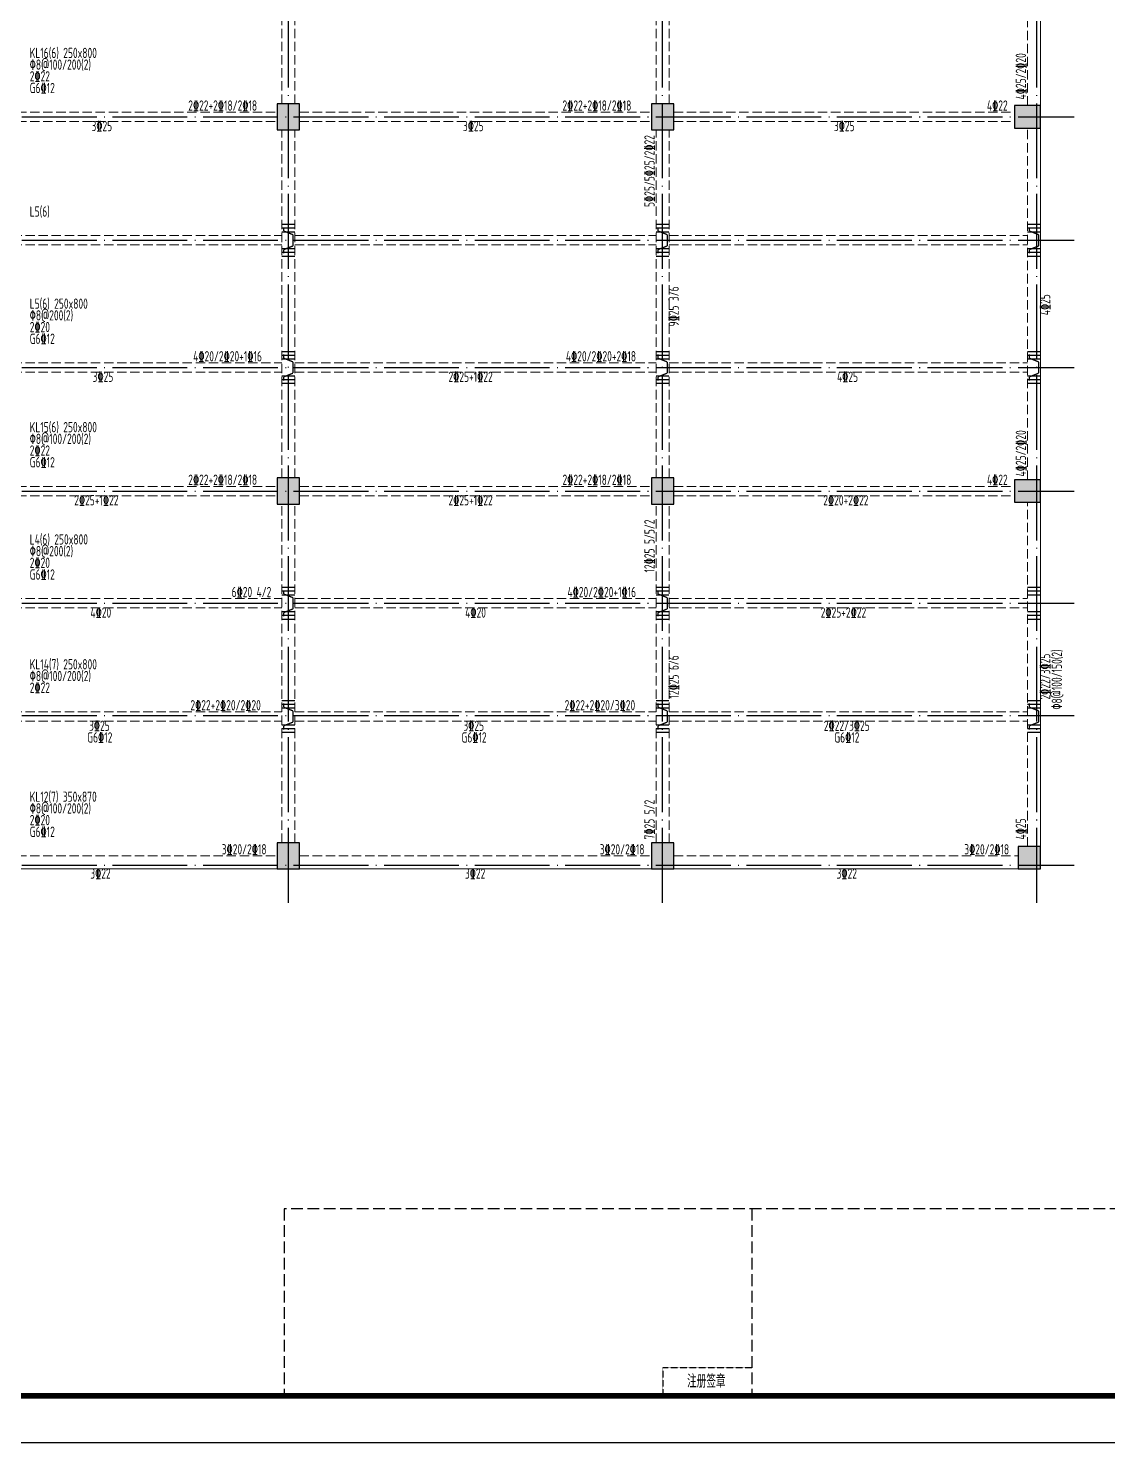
# Model space of a CAD drawing. Extents: x -2331248 to -1198620, y -977263 to -545844.
# Drawn here: x -1777749 to -1748906, y -855128 to -817331 of the extents above; entities that cross this region are included whole.
import ezdxf

# ---------------------------------------------------------------- set-up
doc = ezdxf.new("R2010")
doc.units = 0
doc.header["$LTSCALE"] = 1000
doc.header["$MEASUREMENT"] = 0
for name, pattern in [('DASH', [0.35, 0.25, -0.1]), ('DOTE', [2.42, 2, -0.2, 0.02, -0.2]), ('线型3', [500, 300, -200])]:
    doc.linetypes.add(name, pattern=pattern)
doc.layers.get('0').update_dxf_attribs({"linetype": 'CONTINUOUS'})
for name, color, linetype in [('DOTE', 1, 'DOTE'), ('PUB_TITLE', 4, 'CONTINUOUS'), ('S_BEAMDIMMASS', 2, 'CONTINUOUS'), ('t图框', 222, 'CONTINUOUS'), ('柱涂实', 54, 'CONTINUOUS')]:
    doc.layers.add(name, color=color, linetype=linetype)
for name, color, linetype, lineweight in [('S_Beam', 4, 'CONTINUOUS', 18), ('S_BeamDash', 134, '线型3', 18), ('S_BeamDimLocal', 7, 'CONTINUOUS', 25), ('S_BeamDimLocalVer', 7, 'CONTINUOUS', 25), ('S_Cl', 2, 'CONTINUOUS', 9), ('S_SubBeamHanger', 1, 'CONTINUOUS', 40), ('S_SubBeamHoop', 1, 'CONTINUOUS', 40)]:
    doc.layers.add(name, color=color, linetype=linetype, lineweight=lineweight)
doc.styles.add('TSSD_REIN', font='Tssdeng.shx', dxfattribs={"width": 0.7, "bigfont": 'hztxt.shx'})
doc.styles.add('房间名称', font='SIMPLEX', dxfattribs={"width": 0.7, "bigfont": '0HZTXT'})

# ---------------------------------------------------------------- blocks, each defined once
blk = doc.blocks.new('ASDDA')
at = {"layer": 't图框', "linetype": 'DASH'}
for p, q in [((-295866, 3065618), (-315866, 3065618)), ((-315866, 3065618), (-315866, 3061618)), ((-305866, 3065618), (-305866, 3061618))]:
    blk.add_line(p, q, dxfattribs=at)
at = {"layer": 't图框', "linetype": 'DASH', "ltscale": 0.01}
for p, q in [((-307773, 3062218), (-307773, 3061618)), ((-305866, 3062218), (-307773, 3062218))]:
    blk.add_line(p, q, dxfattribs=at)
at = {"layer": 't图框'}
blk.add_line((-315866, 3061618), (-273366, 3061618), dxfattribs=at)
at = {"style": '房间名称', "width": 0.7}
blk.add_text('注册签章', height=280, dxfattribs=at).set_placement((-307254, 3061794))

msp = doc.modelspace()

# ---------------------------------------------------------------- hatches: boundary and pattern name
at = {"layer": '柱涂实'}
for points in [[(-1770500, -820047.1), (-1770500, -819347.1), (-1771100, -819347.1), (-1771100, -820047.1)], [(-1760500, -820047.1), (-1760500, -819347.1), (-1761100, -819347.1), (-1761100, -820047.1)], [(-1750700, -819997.1), (-1750700, -819397.1), (-1751400, -819397.1), (-1751400, -819997.1)], [(-1770500, -830047.1), (-1770500, -829347.1), (-1771100, -829347.1), (-1771100, -830047.1)], [(-1760500, -830047.1), (-1760500, -829347.1), (-1761100, -829347.1), (-1761100, -830047.1)], [(-1750700, -829997.1), (-1750700, -829397.1), (-1751400, -829397.1), (-1751400, -829997.1)], [(-1770500, -839797.1), (-1770500, -839097.1), (-1771100, -839097.1), (-1771100, -839797.1)], [(-1760500, -839797.1), (-1760500, -839097.1), (-1761100, -839097.1), (-1761100, -839797.1)], [(-1750700, -839797.1), (-1750700, -839197.1), (-1751300, -839197.1), (-1751300, -839797.1)]]:
    msp.add_hatch(color=256, dxfattribs=at).paths.add_polyline_path(points)

# ---------------------------------------------------------------- linework, layer by layer
at = {"layer": 'DOTE'}
for p, q in [((-1770800, -840697.1), (-1770800, -788697.1)), ((-1760800, -840697.1), (-1760800, -788697.1)), ((-1750800, -840697.1), (-1750800, -788697.1)), ((-1811800, -819697.1), (-1749800, -819697.1)), ((-1811800, -822997.1), (-1749800, -822997.1)), ((-1811800, -826397.1), (-1749800, -826397.1)), ((-1811800, -829697.1), (-1749800, -829697.1)), ((-1811800, -832697.1), (-1749800, -832697.1)), ((-1811800, -835697.1), (-1749800, -835697.1)), ((-1811800, -839697.1), (-1749800, -839697.1))]:
    msp.add_line(p, q, dxfattribs=at)
at = {"layer": 'PUB_TITLE'}
msp.add_lwpolyline([(-1821659.5, -855128), (-1821659.5, -780878), (-1716534.5, -780878), (-1716534.5, -855128)], close=True, dxfattribs=at)
at = {"layer": 'PUB_TITLE', "const_width": 150}
msp.add_lwpolyline([(-1818534.5, -782128), (-1717784.5, -782128), (-1717784.5, -853878), (-1818534.5, -853878)], close=True, dxfattribs=at)
at = {"layer": 'S_Beam', "ltscale": 1}
for p, q in [((-1750700, -819397.1), (-1750700, -809997.1)), ((-1750700, -829397.1), (-1750700, -819997.1)), ((-1750700, -839197.1), (-1750700, -829997.1)), ((-1780500, -839797.1), (-1771100, -839797.1)), ((-1770500, -839797.1), (-1761100, -839797.1)), ((-1760500, -839797.1), (-1751300, -839797.1))]:
    msp.add_line(p, q, dxfattribs=at)
at = {"layer": 'S_BeamDash', "linetype": 'DASH', "ltscale": 1}
for p, q in [((-1770975, -819347.1), (-1770975, -810047.1)), ((-1770625, -819347.1), (-1770625, -810047.1)), ((-1760975, -819347.1), (-1760975, -810047.1)), ((-1760625, -819347.1), (-1760625, -810047.1)), ((-1751050, -819397.1), (-1751050, -809997.1)), ((-1780500, -819572.1), (-1771100, -819572.1)), ((-1770500, -819572.1), (-1761100, -819572.1)), ((-1760500, -819572.1), (-1751400, -819572.1)), ((-1780500, -819822.1), (-1771100, -819822.1)), ((-1770975, -829347.1), (-1770975, -820047.1)), ((-1770625, -829347.1), (-1770625, -820047.1)), ((-1770500, -819822.1), (-1761100, -819822.1)), ((-1760975, -829347.1), (-1760975, -820047.1)), ((-1760625, -829347.1), (-1760625, -820047.1)), ((-1760500, -819822.1), (-1751400, -819822.1)), ((-1751050, -829397.1), (-1751050, -819997.1)), ((-1780625, -822872.1), (-1770975, -822872.1)), ((-1780625, -823122.1), (-1770975, -823122.1)), ((-1770625, -822872.1), (-1760975, -822872.1)), ((-1770625, -823122.1), (-1760975, -823122.1)), ((-1760625, -822872.1), (-1751050, -822872.1)), ((-1760625, -823122.1), (-1751050, -823122.1)), ((-1780625, -826272.1), (-1770975, -826272.1)), ((-1780625, -826522.1), (-1770975, -826522.1)), ((-1770625, -826272.1), (-1760975, -826272.1)), ((-1770625, -826522.1), (-1760975, -826522.1)), ((-1760625, -826272.1), (-1751050, -826272.1)), ((-1760625, -826522.1), (-1751050, -826522.1)), ((-1780500, -829572.1), (-1771100, -829572.1)), ((-1770500, -829572.1), (-1761100, -829572.1)), ((-1760500, -829572.1), (-1751400, -829572.1)), ((-1780500, -829822.1), (-1771100, -829822.1)), ((-1770500, -829822.1), (-1761100, -829822.1)), ((-1760500, -829822.1), (-1751400, -829822.1)), ((-1751050, -839197.1), (-1751050, -829997.1)), ((-1770975, -839097.1), (-1770975, -830047.1)), ((-1770625, -839097.1), (-1770625, -830047.1)), ((-1760975, -839097.1), (-1760975, -830047.1)), ((-1760625, -839097.1), (-1760625, -830047.1)), ((-1780625, -832572.1), (-1770975, -832572.1)), ((-1770625, -832572.1), (-1760975, -832572.1)), ((-1760625, -832572.1), (-1751050, -832572.1)), ((-1780625, -832822.1), (-1770975, -832822.1)), ((-1770625, -832822.1), (-1760975, -832822.1)), ((-1760625, -832822.1), (-1751050, -832822.1)), ((-1780625, -835597.1), (-1770975, -835597.1)), ((-1770625, -835597.1), (-1760975, -835597.1)), ((-1760625, -835597.1), (-1751050, -835597.1)), ((-1780625, -835847.1), (-1770975, -835847.1)), ((-1770625, -835847.1), (-1760975, -835847.1)), ((-1760625, -835847.1), (-1751050, -835847.1)), ((-1780500, -839447.1), (-1771100, -839447.1)), ((-1770500, -839447.1), (-1761100, -839447.1)), ((-1760500, -839447.1), (-1751300, -839447.1))]:
    msp.add_line(p, q, dxfattribs=at)
at = {"layer": 'S_Cl', "ltscale": 1}
for points in [[(-1770500, -820047.1), (-1770500, -819347.1), (-1771100, -819347.1), (-1771100, -820047.1)], [(-1760500, -820047.1), (-1760500, -819347.1), (-1761100, -819347.1), (-1761100, -820047.1)], [(-1750700, -819997.1), (-1750700, -819397.1), (-1751400, -819397.1), (-1751400, -819997.1)], [(-1770500, -830047.1), (-1770500, -829347.1), (-1771100, -829347.1), (-1771100, -830047.1)], [(-1760500, -830047.1), (-1760500, -829347.1), (-1761100, -829347.1), (-1761100, -830047.1)], [(-1750700, -829997.1), (-1750700, -829397.1), (-1751400, -829397.1), (-1751400, -829997.1)], [(-1770500, -839797.1), (-1770500, -839097.1), (-1771100, -839097.1), (-1771100, -839797.1)], [(-1760500, -839797.1), (-1760500, -839097.1), (-1761100, -839097.1), (-1761100, -839797.1)], [(-1750700, -839797.1), (-1750700, -839197.1), (-1751300, -839197.1), (-1751300, -839797.1)]]:
    msp.add_lwpolyline(points, close=True, dxfattribs=at)
at = {"layer": 'S_SubBeamHanger', "linetype": 'Continuous', "ltscale": 1, "const_width": 35}
for points in [[(-1770925, -822747.1), (-1770925, -822647.1)], [(-1770675, -822847.1), (-1770925, -822747.1)], [(-1770675, -823147.1), (-1770675, -822847.1)], [(-1760925, -822747.1), (-1760925, -822647.1)], [(-1760675, -822847.1), (-1760925, -822747.1)], [(-1760675, -823147.1), (-1760675, -822847.1)], [(-1751000, -822747.1), (-1751000, -822647.1)], [(-1750750, -822847.1), (-1751000, -822747.1)], [(-1750750, -823147.1), (-1750750, -822847.1)], [(-1770925, -823247.1), (-1770675, -823147.1)], [(-1760925, -823247.1), (-1760675, -823147.1)], [(-1751000, -823247.1), (-1750750, -823147.1)], [(-1770925, -823347.1), (-1770925, -823247.1)], [(-1760925, -823347.1), (-1760925, -823247.1)], [(-1751000, -823347.1), (-1751000, -823247.1)], [(-1770925, -826147.1), (-1770925, -826047.1)], [(-1770675, -826247.1), (-1770925, -826147.1)], [(-1770675, -826547.1), (-1770675, -826247.1)], [(-1760925, -826147.1), (-1760925, -826047.1)], [(-1760675, -826247.1), (-1760925, -826147.1)], [(-1760675, -826547.1), (-1760675, -826247.1)], [(-1751000, -826147.1), (-1751000, -826047.1)], [(-1750750, -826247.1), (-1751000, -826147.1)], [(-1750750, -826547.1), (-1750750, -826247.1)], [(-1770925, -826647.1), (-1770675, -826547.1)], [(-1760925, -826647.1), (-1760675, -826547.1)], [(-1751000, -826647.1), (-1750750, -826547.1)], [(-1770925, -826747.1), (-1770925, -826647.1)], [(-1760925, -826747.1), (-1760925, -826647.1)], [(-1751000, -826747.1), (-1751000, -826647.1)], [(-1770925, -832447.1), (-1770925, -832347.1)], [(-1770675, -832547.1), (-1770925, -832447.1)], [(-1770675, -832847.1), (-1770675, -832547.1)], [(-1760925, -832447.1), (-1760925, -832347.1)], [(-1760675, -832547.1), (-1760925, -832447.1)], [(-1760675, -832847.1), (-1760675, -832547.1)], [(-1770925, -832947.1), (-1770675, -832847.1)], [(-1770925, -833047.1), (-1770925, -832947.1)], [(-1760925, -832947.1), (-1760675, -832847.1)], [(-1760925, -833047.1), (-1760925, -832947.1)], [(-1770925, -835472.1), (-1770925, -835372.1)], [(-1770675, -835572.1), (-1770925, -835472.1)], [(-1770675, -835872.1), (-1770675, -835572.1)], [(-1760925, -835472.1), (-1760925, -835372.1)], [(-1760675, -835572.1), (-1760925, -835472.1)], [(-1760675, -835872.1), (-1760675, -835572.1)], [(-1751000, -835472.1), (-1751000, -835372.1)], [(-1750750, -835572.1), (-1751000, -835472.1)], [(-1750750, -835872.1), (-1750750, -835572.1)], [(-1770925, -835972.1), (-1770675, -835872.1)], [(-1770925, -836072.1), (-1770925, -835972.1)], [(-1760925, -835972.1), (-1760675, -835872.1)], [(-1760925, -836072.1), (-1760925, -835972.1)], [(-1751000, -835972.1), (-1750750, -835872.1)], [(-1751000, -836072.1), (-1751000, -835972.1)]]:
    msp.add_lwpolyline(points, dxfattribs=at)
at = {"layer": 'S_SubBeamHoop', "linetype": 'Continuous', "ltscale": 1, "const_width": 35}
for points in [[(-1770975, -822572.1), (-1770625, -822572.1)], [(-1770975, -822672.1), (-1770625, -822672.1)], [(-1770975, -822772.1), (-1770625, -822772.1)], [(-1760975, -822572.1), (-1760625, -822572.1)], [(-1760975, -822672.1), (-1760625, -822672.1)], [(-1760975, -822772.1), (-1760625, -822772.1)], [(-1751050, -822572.1), (-1750700, -822572.1)], [(-1751050, -822672.1), (-1750700, -822672.1)], [(-1751050, -822772.1), (-1750700, -822772.1)], [(-1770975, -823222.1), (-1770625, -823222.1)], [(-1760975, -823222.1), (-1760625, -823222.1)], [(-1751050, -823222.1), (-1750700, -823222.1)], [(-1770975, -823322.1), (-1770625, -823322.1)], [(-1770975, -823422.1), (-1770625, -823422.1)], [(-1760975, -823322.1), (-1760625, -823322.1)], [(-1760975, -823422.1), (-1760625, -823422.1)], [(-1751050, -823322.1), (-1750700, -823322.1)], [(-1751050, -823422.1), (-1750700, -823422.1)], [(-1770975, -825972.1), (-1770625, -825972.1)], [(-1770975, -826072.1), (-1770625, -826072.1)], [(-1770975, -826172.1), (-1770625, -826172.1)], [(-1760975, -825972.1), (-1760625, -825972.1)], [(-1760975, -826072.1), (-1760625, -826072.1)], [(-1760975, -826172.1), (-1760625, -826172.1)], [(-1751050, -825972.1), (-1750700, -825972.1)], [(-1751050, -826072.1), (-1750700, -826072.1)], [(-1751050, -826172.1), (-1750700, -826172.1)], [(-1770975, -826622.1), (-1770625, -826622.1)], [(-1760975, -826622.1), (-1760625, -826622.1)], [(-1751050, -826622.1), (-1750700, -826622.1)], [(-1770975, -826722.1), (-1770625, -826722.1)], [(-1770975, -826822.1), (-1770625, -826822.1)], [(-1760975, -826722.1), (-1760625, -826722.1)], [(-1760975, -826822.1), (-1760625, -826822.1)], [(-1751050, -826722.1), (-1750700, -826722.1)], [(-1751050, -826822.1), (-1750700, -826822.1)], [(-1770975, -832272.1), (-1770625, -832272.1)], [(-1760975, -832272.1), (-1760625, -832272.1)], [(-1751050, -832272.1), (-1750700, -832272.1)], [(-1770975, -832372.1), (-1770625, -832372.1)], [(-1770975, -832472.1), (-1770625, -832472.1)], [(-1760975, -832372.1), (-1760625, -832372.1)], [(-1760975, -832472.1), (-1760625, -832472.1)], [(-1751050, -832372.1), (-1750700, -832372.1)], [(-1751050, -832472.1), (-1750700, -832472.1)], [(-1770975, -832922.1), (-1770625, -832922.1)], [(-1770975, -833022.1), (-1770625, -833022.1)], [(-1760975, -832922.1), (-1760625, -832922.1)], [(-1760975, -833022.1), (-1760625, -833022.1)], [(-1751050, -832922.1), (-1750700, -832922.1)], [(-1751050, -833022.1), (-1750700, -833022.1)], [(-1770975, -833122.1), (-1770625, -833122.1)], [(-1760975, -833122.1), (-1760625, -833122.1)], [(-1751050, -833122.1), (-1750700, -833122.1)], [(-1770975, -835297.1), (-1770625, -835297.1)], [(-1760975, -835297.1), (-1760625, -835297.1)], [(-1751050, -835297.1), (-1750700, -835297.1)], [(-1770975, -835397.1), (-1770625, -835397.1)], [(-1770975, -835497.1), (-1770625, -835497.1)], [(-1760975, -835397.1), (-1760625, -835397.1)], [(-1760975, -835497.1), (-1760625, -835497.1)], [(-1751050, -835397.1), (-1750700, -835397.1)], [(-1751050, -835497.1), (-1750700, -835497.1)], [(-1770975, -835947.1), (-1770625, -835947.1)], [(-1770975, -836047.1), (-1770625, -836047.1)], [(-1760975, -835947.1), (-1760625, -835947.1)], [(-1760975, -836047.1), (-1760625, -836047.1)], [(-1751050, -835947.1), (-1750700, -835947.1)], [(-1751050, -836047.1), (-1750700, -836047.1)], [(-1770975, -836147.1), (-1770625, -836147.1)], [(-1760975, -836147.1), (-1760625, -836147.1)], [(-1751050, -836147.1), (-1750700, -836147.1)]]:
    msp.add_lwpolyline(points, dxfattribs=at)
at = {"layer": '柱涂实', "linetype": 'Continuous'}
for points in [[(-1770500, -820047.1), (-1770500, -819347.1), (-1771100, -819347.1), (-1771100, -820047.1)], [(-1760500, -820047.1), (-1760500, -819347.1), (-1761100, -819347.1), (-1761100, -820047.1)], [(-1750700, -819997.1), (-1750700, -819397.1), (-1751400, -819397.1), (-1751400, -819997.1)], [(-1770500, -830047.1), (-1770500, -829347.1), (-1771100, -829347.1), (-1771100, -830047.1)], [(-1760500, -830047.1), (-1760500, -829347.1), (-1761100, -829347.1), (-1761100, -830047.1)], [(-1750700, -829997.1), (-1750700, -829397.1), (-1751400, -829397.1), (-1751400, -829997.1)], [(-1770500, -839797.1), (-1770500, -839097.1), (-1771100, -839097.1), (-1771100, -839797.1)], [(-1760500, -839797.1), (-1760500, -839097.1), (-1761100, -839097.1), (-1761100, -839797.1)], [(-1750700, -839797.1), (-1750700, -839197.1), (-1751300, -839197.1), (-1751300, -839797.1)]]:
    msp.add_lwpolyline(points, close=True, dxfattribs=at)

# ---------------------------------------------------------------- block references
at = {"lineweight": -3, "xscale": 1.250016957928892, "yscale": 1.250016958278138, "zscale": 1.250016957604765}
msp.add_blockref('ASDDA', (-1376072.9, -4680952.9), dxfattribs=at)

# ---------------------------------------------------------------- texts
at = {"layer": 'S_BeamDimLocal', "style": 'TSSD_REIN', "width": 0.7}
for s, p in [('2%%13222+2%%13218/2%%13218', (-1773474.8, -819533.3)), ('2%%13222+2%%13218/2%%13218', (-1763474.8, -819533.3)), ('4%%13222', (-1752132.2, -819533.3)), ('3%%13225', (-1776060.8, -820080.8)), ('3%%13225', (-1766134.8, -820080.8)), ('3%%13225', (-1756221.8, -820080.8)), ('4%%13220/2%%13220+1%%13216', (-1773341.5, -826233.3)), ('4%%13220/2%%13220+2%%13218', (-1763383.4, -826233.3)), ('3%%13225', (-1776029.8, -826780.8)), ('2%%13225+1%%13222', (-1766520.8, -826780.8)), ('4%%13225', (-1756139.2, -826780.8)), ('2%%13222+2%%13218/2%%13218', (-1773474.8, -829533.3)), ('2%%13222+2%%13218/2%%13218', (-1763474.8, -829533.3)), ('4%%13222', (-1752132.2, -829533.3)), ('2%%13225+1%%13222', (-1776520.8, -830080.8)), ('2%%13225+1%%13222', (-1766520.8, -830080.8)), ('2%%13220+2%%13222', (-1756505.7, -830080.8)), ('6%%13220 4/2', (-1772315.5, -832533.3)), ('4%%13220/2%%13220+1%%13216', (-1763341.5, -832533.3)), ('4%%13220', (-1776087.4, -833080.8)), ('4%%13220', (-1766073.4, -833080.8)), ('2%%13225+2%%13222', (-1756575, -833080.8)), ('2%%13222+2%%13220/2%%13220', (-1773416.9, -835558.3)), ('2%%13222+2%%13220/3%%13220', (-1763416.9, -835558.3)), ('3%%13225', (-1776125.2, -836105.8)), ('3%%13225', (-1766123.2, -836105.8)), ('2%%13222/3%%13225', (-1756491.2, -836105.8)), ('G6%%13212', (-1776173, -836418.3)), ('G6%%13212', (-1766173, -836418.3)), ('G6%%13212', (-1756210.5, -836418.3)), ('3%%13220/2%%13218', (-1772580.3, -839408.3)), ('3%%13220/2%%13218', (-1762480.3, -839408.3)), ('3%%13220/2%%13218', (-1752738.3, -839408.3)), ('3%%13222', (-1776092.8, -840055.8)), ('3%%13222', (-1766081.8, -840055.8)), ('3%%13222', (-1756150.8, -840055.8))]:
    msp.add_text(s, height=275, dxfattribs=at).set_placement(p)
at = {"layer": 'S_BeamDimLocalVer', "style": 'TSSD_REIN', "width": 0.7}
for s, p in [('4%%13225/2%%13220', (-1751088.8, -819232.7)), ('5%%13225/5%%13225/2%%13222', (-1761013.8, -822107.1)), ('9%%13225 3/6', (-1760366.2, -825298.8)), ('4%%13225', (-1750441.2, -824998.8)), ('4%%13225/2%%13220', (-1751088.8, -829307.7)), ('12%%13225 5/5/2', (-1761013.8, -831873.7)), ('12%%13225 6/6', (-1760366.2, -835240.8)), ('2%%13222/3%%13225', (-1750441.2, -835267.8)), ('%%1308@100/150(2)', (-1750128.7, -835540.2)), ('7%%13225 5/2', (-1761013.8, -839007.7)), ('4%%13225', (-1751088.8, -839007.7))]:
    msp.add_text(s, height=275, rotation=90, dxfattribs=at).set_placement(p)
at = {"layer": 'S_BEAMDIMMASS', "style": 'TSSD_REIN', "width": 0.7}
for s, p in [('KL16(6) 250x800', (-1777710.6, -818127.1)), ('%%1308@100/200(2)', (-1777710.6, -818439.6)), ('2%%13222', (-1777710.6, -818752.1)), ('G6%%13212', (-1777710.6, -819064.6)), ('L5(6)', (-1777710.6, -822364.6)), ('L5(6) 250x800', (-1777710.6, -824827.1)), ('%%1308@200(2)', (-1777710.6, -825139.6)), ('2%%13220', (-1777710.6, -825452.1)), ('G6%%13212', (-1777710.6, -825764.6)), ('KL15(6) 250x800', (-1777710.6, -828127.1)), ('%%1308@100/200(2)', (-1777710.6, -828439.6)), ('2%%13222', (-1777710.6, -828752.1)), ('G6%%13212', (-1777710.6, -829064.6)), ('L4(6) 250x800', (-1777710.6, -831127.1)), ('%%1308@200(2)', (-1777710.6, -831439.6)), ('2%%13220', (-1777710.6, -831752.1)), ('G6%%13212', (-1777710.6, -832064.6)), ('KL14(7) 250x800', (-1777710.6, -834464.6)), ('%%1308@100/200(2)', (-1777710.6, -834777.1)), ('2%%13222', (-1777710.6, -835089.6)), ('KL12(7) 350x870', (-1777710.6, -838002.1)), ('%%1308@100/200(2)', (-1777710.6, -838314.6)), ('2%%13220', (-1777710.6, -838627.1)), ('G6%%13212', (-1777710.6, -838939.6))]:
    msp.add_text(s, height=275, dxfattribs=at).set_placement(p)

doc.saveas('drawing.dxf')
